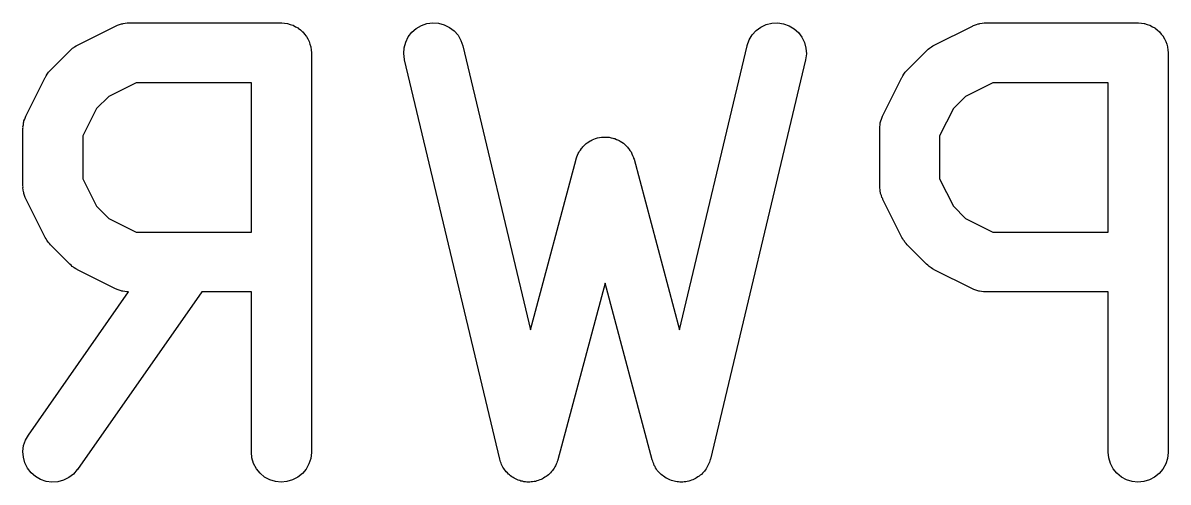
# Model space of a CAD drawing. Extents: x 87.6 to 150, y -94.2 to -68.3.
# Drawn here: x 92.544 to 95.408, y -70.727 to -69.577 of the extents above; entities that cross this region are included whole.
import ezdxf

# ---------------------------------------------------------------- set-up
doc = ezdxf.new("R2010")
doc.units = 0
doc.layers.add('BLACK', color=7, linetype='CONTINUOUS')

msp = doc.modelspace()

# ---------------------------------------------------------------- linework, layer by layer
at = {"layer": 'BLACK', "linetype": 'CONTINUOUS'}
for p, q in [((92.6807, -69.6329), (92.776, -69.5853)), ((92.776, -69.5853), (92.7769, -69.5848)), ((92.7769, -69.5848), (92.779, -69.5841)), ((92.779, -69.5841), (92.7809, -69.583)), ((92.7809, -69.583), (92.7859, -69.5816)), ((92.7859, -69.5816), (92.7907, -69.5798)), ((92.7907, -69.5798), (92.7928, -69.5794)), ((92.7928, -69.5794), (92.795, -69.5788)), ((92.795, -69.5788), (92.8001, -69.5783)), ((92.8001, -69.5783), (92.8051, -69.5775)), ((92.8051, -69.5775), (92.8073, -69.5776)), ((92.8073, -69.5776), (92.8095, -69.5774)), ((92.8095, -69.5774), (93.1905, -69.5774)), ((93.1905, -69.5774), (93.191, -69.5774)), ((93.191, -69.5774), (93.191, -69.5774)), ((93.191, -69.5774), (93.191, -69.5774)), ((93.191, -69.5774), (93.1915, -69.5774)), ((93.1915, -69.5774), (93.1986, -69.5782)), ((93.1986, -69.5782), (93.2056, -69.5789)), ((93.2056, -69.5789), (93.2058, -69.579)), ((93.2058, -69.579), (93.2061, -69.579)), ((93.2061, -69.579), (93.2128, -69.5811)), ((93.2128, -69.5811), (93.2195, -69.5832)), ((93.2195, -69.5832), (93.2198, -69.5834)), ((93.2198, -69.5834), (93.22, -69.5834)), ((93.22, -69.5834), (93.2262, -69.5869)), ((93.2262, -69.5869), (93.2324, -69.5902)), ((93.2324, -69.5902), (93.2326, -69.5904)), ((93.2326, -69.5904), (93.2328, -69.5905)), ((93.2328, -69.5905), (93.2383, -69.595)), ((93.2383, -69.595), (93.2437, -69.5995)), ((93.2437, -69.5995), (93.2439, -69.5997)), ((93.2439, -69.5997), (93.2441, -69.5999)), ((93.2441, -69.5999), (93.2485, -69.6054)), ((93.508, -69.6124), (93.5169, -69.6008)), ((93.5169, -69.6008), (93.528, -69.5912)), ((93.528, -69.5912), (93.5407, -69.584)), ((93.5407, -69.584), (93.5546, -69.5793)), ((93.5546, -69.5793), (93.5691, -69.5774)), ((93.5691, -69.5774), (93.5837, -69.5784)), ((93.5837, -69.5784), (93.5978, -69.5822)), ((93.5978, -69.5822), (93.611, -69.5886)), ((93.611, -69.5886), (93.6226, -69.5975)), ((93.6226, -69.5975), (93.6323, -69.6085)), ((94.3684, -69.6077), (94.3782, -69.5968)), ((94.3782, -69.5968), (94.3899, -69.5881)), ((94.3899, -69.5881), (94.4032, -69.5818)), ((94.4032, -69.5818), (94.4173, -69.5782)), ((94.4173, -69.5782), (94.432, -69.5775)), ((94.432, -69.5775), (94.4465, -69.5795)), ((94.4465, -69.5795), (94.4603, -69.5844)), ((94.4603, -69.5844), (94.4729, -69.5919)), ((94.4729, -69.5919), (94.4838, -69.6016)), ((94.4838, -69.6016), (94.4926, -69.6133)), ((94.8236, -69.6329), (94.9188, -69.5853)), ((94.9188, -69.5853), (94.9198, -69.5848)), ((94.9198, -69.5848), (94.9219, -69.5841)), ((94.9219, -69.5841), (94.9238, -69.583)), ((94.9238, -69.583), (94.9287, -69.5816)), ((94.9287, -69.5816), (94.9335, -69.5798)), ((94.9335, -69.5798), (94.9357, -69.5794)), ((94.9357, -69.5794), (94.9378, -69.5788)), ((94.9378, -69.5788), (94.9429, -69.5783)), ((94.9429, -69.5783), (94.948, -69.5775)), ((94.948, -69.5775), (94.9502, -69.5776)), ((94.9502, -69.5776), (94.9524, -69.5774)), ((94.9524, -69.5774), (95.3333, -69.5774)), ((95.3333, -69.5774), (95.3338, -69.5774)), ((95.3338, -69.5774), (95.3339, -69.5774)), ((95.3339, -69.5774), (95.3339, -69.5774)), ((95.3339, -69.5774), (95.3344, -69.5774)), ((95.3344, -69.5774), (95.3414, -69.5782)), ((95.3414, -69.5782), (95.3484, -69.5789)), ((95.3484, -69.5789), (95.3487, -69.579)), ((95.3487, -69.579), (95.3489, -69.579)), ((95.3489, -69.579), (95.3556, -69.5811)), ((95.3556, -69.5811), (95.3624, -69.5832)), ((95.3624, -69.5832), (95.3626, -69.5834)), ((95.3626, -69.5834), (95.3629, -69.5834)), ((95.3629, -69.5834), (95.3691, -69.5869)), ((95.3691, -69.5869), (95.3753, -69.5902)), ((95.3753, -69.5902), (95.3755, -69.5904)), ((95.3755, -69.5904), (95.3757, -69.5905)), ((95.3757, -69.5905), (95.3811, -69.595)), ((95.3811, -69.595), (95.3866, -69.5995)), ((95.3866, -69.5995), (95.3867, -69.5997)), ((95.3867, -69.5997), (95.3869, -69.5999)), ((95.3869, -69.5999), (95.3913, -69.6054)), ((93.2485, -69.6054), (93.2529, -69.6109)), ((93.2529, -69.6109), (93.2531, -69.6111)), ((93.2531, -69.6111), (93.2532, -69.6113)), ((93.2532, -69.6113), (93.2565, -69.6176)), ((93.2565, -69.6176), (93.2598, -69.6238)), ((93.2598, -69.6238), (93.2599, -69.6241)), ((93.2599, -69.6241), (93.26, -69.6243)), ((93.26, -69.6243), (93.262, -69.6311)), ((93.262, -69.6311), (93.264, -69.6378)), ((93.4975, -69.6396), (93.5014, -69.6255)), ((93.5014, -69.6255), (93.508, -69.6124)), ((93.6323, -69.6085), (93.6396, -69.6212)), ((93.6396, -69.6212), (93.6444, -69.635)), ((94.3559, -69.634), (94.3608, -69.6202)), ((94.3608, -69.6202), (94.3684, -69.6077)), ((94.4926, -69.6133), (94.499, -69.6265)), ((94.499, -69.6265), (94.5026, -69.6406)), ((95.3913, -69.6054), (95.3958, -69.6109)), ((95.3958, -69.6109), (95.3959, -69.6111)), ((95.3959, -69.6111), (95.3961, -69.6113)), ((95.3961, -69.6113), (95.3994, -69.6176)), ((95.3994, -69.6176), (95.4027, -69.6238)), ((95.4027, -69.6238), (95.4027, -69.6241)), ((95.4027, -69.6241), (95.4029, -69.6243)), ((95.4029, -69.6243), (95.4049, -69.6311)), ((95.4049, -69.6311), (95.4069, -69.6378)), ((92.6136, -69.6946), (92.6613, -69.647)), ((92.6613, -69.647), (92.662, -69.6462)), ((92.662, -69.6462), (92.6653, -69.6436)), ((92.6653, -69.6436), (92.6684, -69.6407)), ((92.6684, -69.6407), (92.671, -69.639)), ((92.671, -69.639), (92.6734, -69.6371)), ((92.6734, -69.6371), (92.6772, -69.6352)), ((92.6772, -69.6352), (92.6807, -69.6329)), ((93.264, -69.6378), (93.2641, -69.6381)), ((93.2641, -69.6381), (93.2641, -69.6383)), ((93.2641, -69.6383), (93.2648, -69.6453)), ((93.2648, -69.6453), (93.2655, -69.6524)), ((93.2655, -69.6524), (93.2655, -70.6524)), ((93.4964, -69.6542), (93.4975, -69.6396)), ((93.4982, -69.6687), (93.4964, -69.6542)), ((93.6444, -69.635), (93.8136, -70.3459)), ((94.1864, -70.3459), (94.3556, -69.635)), ((94.3556, -69.635), (94.3559, -69.634)), ((94.5035, -69.6552), (94.5015, -69.6698)), ((94.5026, -69.6406), (94.5035, -69.6552)), ((94.7565, -69.6946), (94.8041, -69.647)), ((94.8041, -69.647), (94.8049, -69.6462)), ((94.8049, -69.6462), (94.8081, -69.6436)), ((94.8081, -69.6436), (94.8112, -69.6407)), ((94.8112, -69.6407), (94.8139, -69.639)), ((94.8139, -69.639), (94.8163, -69.6371)), ((94.8163, -69.6371), (94.82, -69.6352)), ((94.82, -69.6352), (94.8236, -69.6329)), ((95.4069, -69.6378), (95.4069, -69.6381)), ((95.4069, -69.6381), (95.407, -69.6383)), ((95.407, -69.6383), (95.4076, -69.6453)), ((95.4076, -69.6453), (95.4083, -69.6524)), ((95.4083, -69.6524), (95.4083, -70.6524)), ((93.4985, -69.6698), (93.4982, -69.6687)), ((93.7366, -70.6698), (93.4985, -69.6698)), ((94.5015, -69.6698), (94.2634, -70.6698)), ((92.552, -69.8093), (92.5996, -69.7141)), ((92.5996, -69.7141), (92.6001, -69.7131)), ((92.6001, -69.7131), (92.6024, -69.7096)), ((92.6024, -69.7096), (92.6043, -69.7059)), ((92.6043, -69.7059), (92.6063, -69.7035)), ((92.6063, -69.7035), (92.608, -69.7009)), ((92.608, -69.7009), (92.611, -69.6978)), ((92.611, -69.6978), (92.6136, -69.6946)), ((94.6948, -69.8093), (94.7424, -69.7141)), ((94.7424, -69.7141), (94.7429, -69.7131)), ((94.7429, -69.7131), (94.7452, -69.7096)), ((94.7452, -69.7096), (94.7472, -69.7059)), ((94.7472, -69.7059), (94.7492, -69.7035)), ((94.7492, -69.7035), (94.7509, -69.7009)), ((94.7509, -69.7009), (94.7538, -69.6978)), ((94.7538, -69.6978), (94.7565, -69.6946)), ((92.8272, -69.7274), (92.7587, -69.7616)), ((93.1155, -69.7274), (92.8272, -69.7274)), ((93.1155, -70.1012), (93.1155, -69.7274)), ((94.9701, -69.7274), (94.9016, -69.7616)), ((95.2583, -69.7274), (94.9701, -69.7274)), ((95.2583, -70.1012), (95.2583, -69.7274)), ((92.7587, -69.7616), (92.7283, -69.792)), ((94.9016, -69.7616), (94.8712, -69.792)), ((92.7283, -69.792), (92.694, -69.8606)), ((94.8712, -69.792), (94.8369, -69.8606)), ((92.5451, -69.8324), (92.5457, -69.8273)), ((92.5457, -69.8273), (92.5464, -69.8252)), ((92.5464, -69.8252), (92.5467, -69.823)), ((92.5467, -69.823), (92.5486, -69.8182)), ((92.5486, -69.8182), (92.5501, -69.8133)), ((92.5501, -69.8133), (92.5512, -69.8114)), ((92.5512, -69.8114), (92.552, -69.8093)), ((94.688, -69.8324), (94.6885, -69.8273)), ((94.6885, -69.8273), (94.6892, -69.8252)), ((94.6892, -69.8252), (94.6896, -69.823)), ((94.6896, -69.823), (94.6914, -69.8182)), ((94.6914, -69.8182), (94.693, -69.8133)), ((94.693, -69.8133), (94.694, -69.8114)), ((94.694, -69.8114), (94.6948, -69.8093)), ((92.544, -69.8429), (92.5441, -69.8418)), ((92.544, -69.9857), (92.544, -69.8429)), ((92.5441, -69.8418), (92.5443, -69.8396)), ((92.5442, -69.8374), (92.5451, -69.8324)), ((92.5443, -69.8396), (92.5442, -69.8374)), ((94.6869, -69.8418), (94.6872, -69.8396)), ((94.6869, -69.8429), (94.6869, -69.8418)), ((94.6869, -69.9857), (94.6869, -69.8429)), ((94.6871, -69.8374), (94.688, -69.8324)), ((94.6872, -69.8396), (94.6871, -69.8374)), ((92.694, -69.8606), (92.694, -69.968)), ((93.9427, -69.89), (93.9441, -69.888)), ((93.9441, -69.888), (93.9477, -69.8847)), ((93.9477, -69.8847), (93.9511, -69.8812)), ((93.9511, -69.8812), (93.9531, -69.8798)), ((93.9531, -69.8798), (93.9549, -69.8781)), ((93.9549, -69.8781), (93.9591, -69.8756)), ((93.9591, -69.8756), (93.9631, -69.8728)), ((93.9631, -69.8728), (93.9653, -69.8718)), ((93.9653, -69.8718), (93.9674, -69.8705)), ((93.9674, -69.8705), (93.972, -69.8688)), ((93.972, -69.8688), (93.9765, -69.8669)), ((93.9765, -69.8669), (93.9789, -69.8663)), ((93.9789, -69.8663), (93.9812, -69.8655)), ((93.9812, -69.8655), (93.986, -69.8647)), ((93.986, -69.8647), (93.9908, -69.8637)), ((93.9908, -69.8637), (93.9932, -69.8636)), ((93.9932, -69.8636), (93.9956, -69.8632)), ((93.9956, -69.8632), (94.0005, -69.8634)), ((94.0005, -69.8634), (94.0054, -69.8633)), ((94.0054, -69.8633), (94.0078, -69.8637)), ((94.0078, -69.8637), (94.0103, -69.8638)), ((94.0103, -69.8638), (94.015, -69.8649)), ((94.015, -69.8649), (94.0198, -69.8658)), ((94.0198, -69.8658), (94.0221, -69.8666)), ((94.0221, -69.8666), (94.0245, -69.8672)), ((94.0245, -69.8672), (94.0289, -69.8692)), ((94.0289, -69.8692), (94.0335, -69.871)), ((94.0335, -69.871), (94.0356, -69.8723)), ((94.0356, -69.8723), (94.0378, -69.8733)), ((94.0378, -69.8733), (94.0418, -69.8762)), ((94.0418, -69.8762), (94.0459, -69.8788)), ((94.0459, -69.8788), (94.0477, -69.8805)), ((94.0477, -69.8805), (94.0497, -69.8819)), ((94.0497, -69.8819), (94.053, -69.8855)), ((94.053, -69.8855), (94.0565, -69.8888)), ((94.0565, -69.8888), (94.058, -69.8908)), ((94.8369, -69.8606), (94.8369, -69.968)), ((93.9278, -69.9178), (93.9287, -69.9155)), ((93.9287, -69.9155), (93.9293, -69.9131)), ((93.9293, -69.9131), (93.9314, -69.9087)), ((93.9314, -69.9087), (93.9331, -69.9041)), ((93.9331, -69.9041), (93.9345, -69.9021)), ((93.9345, -69.9021), (93.9355, -69.8998)), ((93.9355, -69.8998), (93.9384, -69.8959)), ((93.9384, -69.8959), (93.941, -69.8918)), ((93.941, -69.8918), (93.9427, -69.89)), ((94.058, -69.8908), (94.0596, -69.8926)), ((94.0596, -69.8926), (94.0622, -69.8968)), ((94.0622, -69.8968), (94.065, -69.9007)), ((94.065, -69.9007), (94.066, -69.903)), ((94.066, -69.903), (94.0673, -69.9051)), ((94.0673, -69.9051), (94.069, -69.9096)), ((94.069, -69.9096), (94.0711, -69.9141)), ((94.0711, -69.9141), (94.0716, -69.9165)), ((94.0716, -69.9165), (94.0725, -69.9188)), ((93.8136, -70.3459), (93.9275, -69.9188)), ((93.9275, -69.9188), (93.9278, -69.9178)), ((94.0725, -69.9188), (94.1864, -70.3459)), ((92.694, -69.968), (92.7283, -70.0365)), ((94.8369, -69.968), (94.8712, -70.0365)), ((92.5443, -69.9879), (92.544, -69.9857)), ((92.5442, -69.9901), (92.5443, -69.9879)), ((92.545, -69.9952), (92.5442, -69.9901)), ((92.5455, -70.0003), (92.545, -69.9952)), ((92.5461, -70.0024), (92.5455, -70.0003)), ((92.5465, -70.0046), (92.5461, -70.0024)), ((94.6871, -69.9879), (94.6869, -69.9857)), ((94.687, -69.9901), (94.6871, -69.9879)), ((94.6878, -69.9952), (94.687, -69.9901)), ((94.6883, -70.0003), (94.6878, -69.9952)), ((94.689, -70.0024), (94.6883, -70.0003)), ((94.6893, -70.0046), (94.689, -70.0024)), ((92.5482, -70.0094), (92.5465, -70.0046)), ((92.5497, -70.0143), (92.5482, -70.0094)), ((92.5507, -70.0162), (92.5497, -70.0143)), ((92.5515, -70.0183), (92.5507, -70.0162)), ((92.552, -70.0193), (92.5515, -70.0183)), ((92.5996, -70.1145), (92.552, -70.0193)), ((94.6911, -70.0094), (94.6893, -70.0046)), ((94.6926, -70.0143), (94.6911, -70.0094)), ((94.6936, -70.0162), (94.6926, -70.0143)), ((94.6944, -70.0183), (94.6936, -70.0162)), ((94.6948, -70.0193), (94.6944, -70.0183)), ((94.7424, -70.1145), (94.6948, -70.0193)), ((92.7283, -70.0365), (92.7587, -70.0669)), ((94.8712, -70.0365), (94.9016, -70.0669)), ((92.7587, -70.0669), (92.8272, -70.1012)), ((94.9016, -70.0669), (94.9701, -70.1012)), ((92.6018, -70.1181), (92.5996, -70.1145)), ((92.8272, -70.1012), (93.1155, -70.1012)), ((94.7447, -70.1181), (94.7424, -70.1145)), ((94.9701, -70.1012), (95.2583, -70.1012)), ((92.6038, -70.1218), (92.6018, -70.1181)), ((92.6057, -70.1242), (92.6038, -70.1218)), ((92.6074, -70.1269), (92.6057, -70.1242)), ((92.6103, -70.1299), (92.6074, -70.1269)), ((92.6129, -70.1332), (92.6103, -70.1299)), ((92.6136, -70.134), (92.6129, -70.1332)), ((92.6613, -70.1816), (92.6136, -70.134)), ((94.7466, -70.1218), (94.7447, -70.1181)), ((94.7486, -70.1242), (94.7466, -70.1218)), ((94.7502, -70.1269), (94.7486, -70.1242)), ((94.7531, -70.1299), (94.7502, -70.1269)), ((94.7558, -70.1332), (94.7531, -70.1299)), ((94.7565, -70.134), (94.7558, -70.1332)), ((94.8041, -70.1816), (94.7565, -70.134)), ((92.6645, -70.1843), (92.6613, -70.1816)), ((92.6675, -70.1872), (92.6645, -70.1843)), ((92.6702, -70.1889), (92.6675, -70.1872)), ((92.6726, -70.1909), (92.6702, -70.1889)), ((92.6763, -70.1929), (92.6726, -70.1909)), ((92.6798, -70.1952), (92.6763, -70.1929)), ((92.6807, -70.1957), (92.6798, -70.1952)), ((92.776, -70.2433), (92.6807, -70.1957)), ((94.8074, -70.1843), (94.8041, -70.1816)), ((94.8104, -70.1872), (94.8074, -70.1843)), ((94.813, -70.1889), (94.8104, -70.1872)), ((94.8154, -70.1909), (94.813, -70.1889)), ((94.8191, -70.1929), (94.8154, -70.1909)), ((94.8227, -70.1952), (94.8191, -70.1929)), ((94.8236, -70.1957), (94.8227, -70.1952)), ((94.9188, -70.2433), (94.8236, -70.1957)), ((94, -70.2292), (93.882, -70.6717)), ((94.118, -70.6717), (94, -70.2292)), ((92.5576, -70.6094), (92.8083, -70.2512)), ((92.9914, -70.2512), (92.6805, -70.6954)), ((92.778, -70.2441), (92.776, -70.2433)), ((92.78, -70.2451), (92.778, -70.2441)), ((92.7849, -70.2467), (92.78, -70.2451)), ((92.7896, -70.2485), (92.7849, -70.2467)), ((92.7918, -70.2489), (92.7896, -70.2485)), ((92.7939, -70.2496), (92.7918, -70.2489)), ((92.799, -70.2501), (92.7939, -70.2496)), ((92.8041, -70.251), (92.799, -70.2501)), ((92.8063, -70.2509), (92.8041, -70.251)), ((92.8083, -70.2512), (92.8063, -70.2509)), ((93.1155, -70.2512), (92.9914, -70.2512)), ((93.1155, -70.6524), (93.1155, -70.2512)), ((94.9209, -70.2441), (94.9188, -70.2433)), ((94.9228, -70.2451), (94.9209, -70.2441)), ((94.9277, -70.2467), (94.9228, -70.2451)), ((94.9325, -70.2485), (94.9277, -70.2467)), ((94.9347, -70.2489), (94.9325, -70.2485)), ((94.9368, -70.2496), (94.9347, -70.2489)), ((94.9419, -70.2501), (94.9368, -70.2496)), ((94.9469, -70.251), (94.9419, -70.2501)), ((94.9491, -70.2509), (94.9469, -70.251)), ((94.9513, -70.2512), (94.9491, -70.2509)), ((94.9524, -70.2512), (94.9513, -70.2512)), ((95.2583, -70.2512), (94.9524, -70.2512)), ((95.2583, -70.6524), (95.2583, -70.2512)), ((92.5459, -70.636), (92.5504, -70.6221)), ((92.5504, -70.6221), (92.5576, -70.6094)), ((92.5441, -70.6506), (92.5459, -70.636)), ((92.5451, -70.6652), (92.5441, -70.6506)), ((93.1169, -70.6669), (93.1155, -70.6524)), ((93.2655, -70.6534), (93.2638, -70.668)), ((93.2655, -70.6524), (93.2655, -70.6534)), ((95.2598, -70.6669), (95.2583, -70.6524)), ((95.4083, -70.6534), (95.4067, -70.668)), ((95.4083, -70.6524), (95.4083, -70.6534)), ((92.549, -70.6793), (92.5451, -70.6652)), ((92.5556, -70.6924), (92.549, -70.6793)), ((93.1211, -70.681), (93.1169, -70.6669)), ((93.128, -70.6939), (93.1211, -70.681)), ((93.2594, -70.6819), (93.2524, -70.6948)), ((93.2638, -70.668), (93.2594, -70.6819)), ((93.7377, -70.673), (93.7366, -70.6698)), ((93.7385, -70.6764), (93.7377, -70.673)), ((93.7401, -70.6799), (93.7385, -70.6764)), ((93.7413, -70.6836), (93.7401, -70.6799)), ((93.7431, -70.6866), (93.7413, -70.6836)), ((93.7445, -70.6897), (93.7431, -70.6866)), ((93.7467, -70.6929), (93.7445, -70.6897)), ((93.8745, -70.6893), (93.873, -70.6924)), ((93.8764, -70.6863), (93.8745, -70.6893)), ((93.8778, -70.6827), (93.8764, -70.6863)), ((93.8795, -70.6793), (93.8778, -70.6827)), ((93.8805, -70.6759), (93.8795, -70.6793)), ((93.8817, -70.6727), (93.8805, -70.6759)), ((93.882, -70.6717), (93.8817, -70.6727)), ((94.1192, -70.675), (94.118, -70.6717)), ((94.1201, -70.6783), (94.1192, -70.675)), ((94.1218, -70.6818), (94.1201, -70.6783)), ((94.1231, -70.6854), (94.1218, -70.6818)), ((94.125, -70.6884), (94.1231, -70.6854)), ((94.1265, -70.6915), (94.125, -70.6884)), ((94.255, -70.6906), (94.2527, -70.6938)), ((94.2565, -70.6875), (94.255, -70.6906)), ((94.2582, -70.6845), (94.2565, -70.6875)), ((94.2595, -70.6809), (94.2582, -70.6845)), ((94.2612, -70.6774), (94.2595, -70.6809)), ((94.262, -70.674), (94.2612, -70.6774)), ((94.2632, -70.6708), (94.262, -70.674)), ((94.2634, -70.6698), (94.2632, -70.6708)), ((95.264, -70.681), (95.2598, -70.6669)), ((95.2709, -70.6939), (95.264, -70.681)), ((95.4023, -70.6819), (95.3952, -70.6948)), ((95.4067, -70.668), (95.4023, -70.6819)), ((92.5646, -70.7039), (92.5556, -70.6924)), ((92.5756, -70.7135), (92.5646, -70.7039)), ((92.5883, -70.7208), (92.5756, -70.7135)), ((92.6586, -70.7161), (92.6454, -70.7226)), ((92.6702, -70.7072), (92.6586, -70.7161)), ((92.6799, -70.6962), (92.6702, -70.7072)), ((92.6805, -70.6954), (92.6799, -70.6962)), ((93.1373, -70.7052), (93.128, -70.6939)), ((93.1485, -70.7146), (93.1373, -70.7052)), ((93.1614, -70.7215), (93.1485, -70.7146)), ((93.2315, -70.7151), (93.2186, -70.7219)), ((93.243, -70.706), (93.2315, -70.7151)), ((93.2524, -70.6948), (93.243, -70.706)), ((93.7487, -70.6962), (93.7467, -70.6929)), ((93.751, -70.6988), (93.7487, -70.6962)), ((93.753, -70.7017), (93.751, -70.6988)), ((93.7558, -70.7043), (93.753, -70.7017)), ((93.7584, -70.7072), (93.7558, -70.7043)), ((93.7611, -70.7093), (93.7584, -70.7072)), ((93.7636, -70.7117), (93.7611, -70.7093)), ((93.7669, -70.7138), (93.7636, -70.7117)), ((93.77, -70.7161), (93.7669, -70.7138)), ((93.7731, -70.7176), (93.77, -70.7161)), ((93.776, -70.7195), (93.7731, -70.7176)), ((93.7796, -70.7209), (93.776, -70.7195)), ((93.8433, -70.7191), (93.8403, -70.7208)), ((93.8464, -70.7177), (93.8433, -70.7191)), ((93.8496, -70.7154), (93.8464, -70.7177)), ((93.853, -70.7135), (93.8496, -70.7154)), ((93.8556, -70.7113), (93.853, -70.7135)), ((93.8584, -70.7093), (93.8556, -70.7113)), ((93.8611, -70.7065), (93.8584, -70.7093)), ((93.864, -70.7039), (93.8611, -70.7065)), ((93.8661, -70.7012), (93.864, -70.7039)), ((93.8685, -70.6987), (93.8661, -70.7012)), ((93.8706, -70.6954), (93.8685, -70.6987)), ((93.873, -70.6924), (93.8706, -70.6954)), ((94.1288, -70.6946), (94.1265, -70.6915)), ((94.1308, -70.6979), (94.1288, -70.6946)), ((94.1332, -70.7004), (94.1308, -70.6979)), ((94.1353, -70.7032), (94.1332, -70.7004)), ((94.1382, -70.7057), (94.1353, -70.7032)), ((94.1408, -70.7086), (94.1382, -70.7057)), ((94.1436, -70.7106), (94.1408, -70.7086)), ((94.1462, -70.7129), (94.1436, -70.7106)), ((94.1495, -70.7149), (94.1462, -70.7129)), ((94.1527, -70.7172), (94.1495, -70.7149)), ((94.1558, -70.7186), (94.1527, -70.7172)), ((94.1588, -70.7204), (94.1558, -70.7186)), ((94.226, -70.7181), (94.223, -70.7199)), ((94.2291, -70.7167), (94.226, -70.7181)), ((94.2322, -70.7143), (94.2291, -70.7167)), ((94.2355, -70.7123), (94.2322, -70.7143)), ((94.2381, -70.71), (94.2355, -70.7123)), ((94.2409, -70.7079), (94.2381, -70.71)), ((94.2435, -70.7051), (94.2409, -70.7079)), ((94.2463, -70.7024), (94.2435, -70.7051)), ((94.2484, -70.6996), (94.2463, -70.7024)), ((94.2507, -70.6971), (94.2484, -70.6996)), ((94.2527, -70.6938), (94.2507, -70.6971)), ((95.2801, -70.7052), (95.2709, -70.6939)), ((95.2914, -70.7146), (95.2801, -70.7052)), ((95.3043, -70.7215), (95.2914, -70.7146)), ((95.3744, -70.7151), (95.3614, -70.7219)), ((95.3858, -70.706), (95.3744, -70.7151)), ((95.3952, -70.6948), (95.3858, -70.706)), ((92.6022, -70.7255), (92.5883, -70.7208)), ((92.6167, -70.7273), (92.6022, -70.7255)), ((92.6313, -70.7264), (92.6167, -70.7273)), ((92.6454, -70.7226), (92.6313, -70.7264)), ((93.1754, -70.7258), (93.1614, -70.7215)), ((93.19, -70.7274), (93.1754, -70.7258)), ((93.2045, -70.7261), (93.19, -70.7274)), ((93.2186, -70.7219), (93.2045, -70.7261)), ((93.7831, -70.7226), (93.7796, -70.7209)), ((93.7865, -70.7235), (93.7831, -70.7226)), ((93.7897, -70.7247), (93.7865, -70.7235)), ((93.7935, -70.7254), (93.7897, -70.7247)), ((93.7973, -70.7264), (93.7935, -70.7254)), ((93.8007, -70.7266), (93.7973, -70.7264)), ((93.8041, -70.7272), (93.8007, -70.7266)), ((93.808, -70.7271), (93.8041, -70.7272)), ((93.8119, -70.7273), (93.808, -70.7271)), ((93.8153, -70.7269), (93.8119, -70.7273)), ((93.8188, -70.7268), (93.8153, -70.7269)), ((93.8225, -70.726), (93.8188, -70.7268)), ((93.8264, -70.7255), (93.8225, -70.726)), ((93.8297, -70.7244), (93.8264, -70.7255)), ((93.833, -70.7236), (93.8297, -70.7244)), ((93.8366, -70.722), (93.833, -70.7236)), ((93.8403, -70.7208), (93.8366, -70.722)), ((94.1624, -70.7216), (94.1588, -70.7204)), ((94.166, -70.7233), (94.1624, -70.7216)), ((94.1693, -70.7241), (94.166, -70.7233)), ((94.1726, -70.7252), (94.1693, -70.7241)), ((94.1764, -70.7258), (94.1726, -70.7252)), ((94.1802, -70.7267), (94.1764, -70.7258)), ((94.1837, -70.7268), (94.1802, -70.7267)), ((94.1871, -70.7273), (94.1837, -70.7268)), ((94.191, -70.7271), (94.1871, -70.7273)), ((94.1948, -70.7273), (94.191, -70.7271)), ((94.1982, -70.7267), (94.1948, -70.7273)), ((94.2017, -70.7265), (94.1982, -70.7267)), ((94.2055, -70.7256), (94.2017, -70.7265)), ((94.2093, -70.725), (94.2055, -70.7256)), ((94.2125, -70.7238), (94.2093, -70.725)), ((94.2159, -70.7229), (94.2125, -70.7238)), ((94.2194, -70.7213), (94.2159, -70.7229)), ((94.223, -70.7199), (94.2194, -70.7213)), ((95.3183, -70.7258), (95.3043, -70.7215)), ((95.3328, -70.7274), (95.3183, -70.7258)), ((95.3474, -70.7261), (95.3328, -70.7274)), ((95.3614, -70.7219), (95.3474, -70.7261))]:
    msp.add_line(p, q, dxfattribs=at)

doc.saveas('drawing.dxf')
